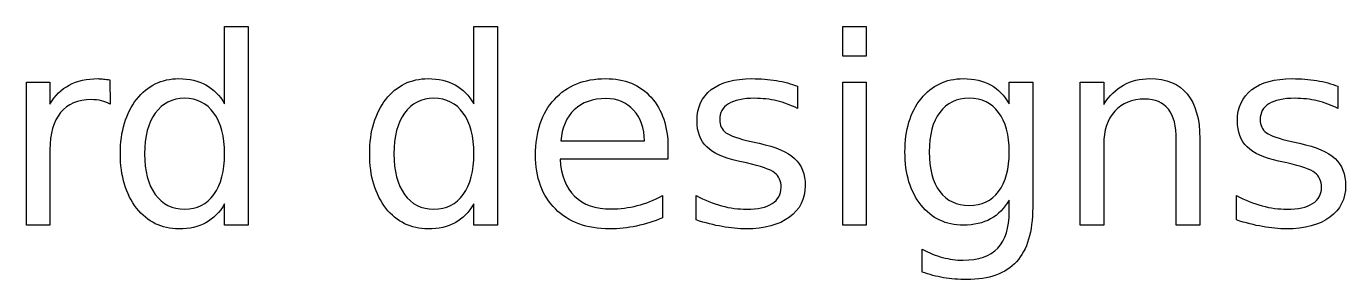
# Model space of a CAD drawing. Extents: x -140 to 352, y 0 to 216.
# Drawn here: x -71.36 to -48.56, y 39.12 to 43.49 of the extents above; entities that cross this region are included whole.
import ezdxf

# ---------------------------------------------------------------- set-up
doc = ezdxf.new("R2010")
doc.units = 0
doc.layers.add('Design_Template', color=7, linetype='CONTINUOUS')

msp = doc.modelspace()

# ---------------------------------------------------------------- linework, layer by layer
at = {"layer": 'Design_Template', "color": 7}
for points in [[(-67.932653, 42.152178), (-67.932653, 43.488324), (-67.526958, 43.488324), (-67.526958, 40.05756), (-67.932653, 40.05756), (-67.932653, 40.427977)], [(-63.624351, 42.152178), (-63.624351, 43.488324), (-63.218656, 43.488324), (-63.218656, 40.05756), (-63.624351, 40.05756), (-63.624351, 40.427977)], [(-70.951108, 41.358446), (-70.951108, 40.057578), (-71.359007, 40.057578), (-71.359007, 42.527022), (-70.951108, 42.527022), (-70.951108, 42.143377)], [(-69.914823, 42.564505), (-69.912706, 42.147786)], [(-58.030618, 42.454244), (-58.030618, 42.070599)], [(-54.372757, 42.152161), (-54.372757, 42.526987), (-53.967062, 42.526987), (-53.967062, 40.364018)], [(-52.738955, 41.453237), (-52.738955, 40.05756), (-53.146854, 40.05756), (-53.146854, 42.527005), (-52.738955, 42.527005), (-52.738955, 42.143359)], [(-48.69083, 42.454244), (-48.69083, 42.070599)], [(-62.12284, 41.510564), (-60.676451, 41.51268)], [(-58.833187, 41.501744), (-58.694281, 41.470876)], [(-51.078694, 41.548046), (-51.078694, 40.05756), (-51.484389, 40.05756), (-51.484389, 41.534817)], [(-49.493399, 41.501744), (-49.354493, 41.470876)], [(-60.270757, 41.393706), (-60.270757, 41.195269), (-62.136069, 41.195269)], [(-58.914767, 41.131328), (-59.055878, 41.164383)], [(-49.574979, 41.131328), (-49.71609, 41.164383)], [(-60.365566, 40.566883), (-60.365566, 40.183237)], [(-59.785687, 40.14796), (-59.785687, 40.566883)], [(-54.372757, 40.291258), (-54.372757, 40.4919)], [(-50.445899, 40.14796), (-50.445899, 40.566883)], [(-55.876472, 39.248359), (-55.876472, 39.643029)]]:
    msp.add_lwpolyline(points, dxfattribs=at)
for points in [[(-57.250104, 43.488324), (-56.84441, 43.488324), (-56.84441, 42.974592), (-57.250104, 42.974592)], [(-57.250104, 42.527005), (-56.84441, 42.527005), (-56.84441, 40.05756), (-57.250104, 40.05756)]]:
    msp.add_lwpolyline(points, close=True, dxfattribs=at)
for points in [[(-70.951108, 42.143377), (-70.865855, 42.293304), (-70.754879, 42.40428), (-70.618174, 42.476311)], [(-70.618174, 42.476311), (-70.481476, 42.549801), (-70.315374, 42.58655), (-70.119875, 42.586554)], [(-70.119875, 42.586554), (-70.091935, 42.58655), (-70.061081, 42.584437), (-70.027271, 42.579921)], [(-70.027271, 42.579921), (-69.993475, 42.577099), (-69.955981, 42.571843), (-69.914823, 42.564505)], [(-69.454007, 42.229349), (-69.26586, 42.46747), (-69.022591, 42.586533), (-68.724198, 42.586536)], [(-68.724198, 42.586536), (-68.541932, 42.586533), (-68.38612, 42.550517), (-68.256767, 42.478498)], [(-68.256767, 42.478498), (-68.125947, 42.407939), (-68.017909, 42.299167), (-67.932653, 42.152178)], [(-65.145705, 42.229349), (-64.957558, 42.46747), (-64.714289, 42.586533), (-64.415896, 42.586536)], [(-64.415896, 42.586536), (-64.23363, 42.586533), (-64.077818, 42.550517), (-63.948465, 42.478498)], [(-63.948465, 42.478498), (-63.817648, 42.407939), (-63.70961, 42.299167), (-63.624351, 42.152178)], [(-62.233083, 42.229349), (-62.014068, 42.46747), (-61.719354, 42.586533), (-61.348934, 42.586536)], [(-61.348934, 42.586536), (-61.016737, 42.586533), (-60.754359, 42.479228), (-60.561799, 42.264626)], [(-59.521104, 42.3969), (-59.356477, 42.523308), (-59.122762, 42.586515), (-58.819958, 42.586518)], [(-58.819958, 42.586518), (-58.670031, 42.586515), (-58.52892, 42.575476), (-58.396625, 42.553463)], [(-58.396625, 42.553463), (-58.264337, 42.531415), (-58.142336, 42.498338), (-58.030618, 42.454244)], [(-55.896316, 42.240355), (-55.711108, 42.471128), (-55.467105, 42.586515), (-55.164302, 42.586518)], [(-55.164302, 42.586518), (-54.982036, 42.586515), (-54.825491, 42.5505), (-54.694667, 42.47848)], [(-54.694667, 42.47848), (-54.563846, 42.40645), (-54.456545, 42.297678), (-54.372757, 42.152161)], [(-52.738955, 42.143359), (-52.641941, 42.291815), (-52.528025, 42.402795), (-52.397201, 42.476293)], [(-52.397201, 42.476293), (-52.264913, 42.549784), (-52.112778, 42.586533), (-51.940795, 42.586536)], [(-51.940795, 42.586536), (-51.657105, 42.586533), (-51.4425, 42.498338), (-51.296976, 42.321953)], [(-50.181316, 42.3969), (-50.016689, 42.523308), (-49.782973, 42.586515), (-49.48017, 42.586518)], [(-49.48017, 42.586518), (-49.330243, 42.586515), (-49.189132, 42.575476), (-49.056837, 42.553463)], [(-49.056837, 42.553463), (-48.924549, 42.531415), (-48.802544, 42.498338), (-48.69083, 42.454244)], [(-70.238937, 42.224956), (-70.468247, 42.224953), (-70.644635, 42.149988), (-70.768104, 42.000061)], [(-70.062549, 42.205095), (-70.115469, 42.218324), (-70.174263, 42.224921), (-70.238937, 42.224956)], [(-69.912618, 42.147769), (-69.958186, 42.174227), (-70.008164, 42.193333), (-70.062549, 42.205095)], [(-69.734024, 41.290078), (-69.734024, 41.67813), (-69.640686, 41.99122), (-69.454007, 42.229349)], [(-68.624979, 42.246987), (-68.839588, 42.246984), (-69.008629, 42.161728), (-69.132097, 41.991224)], [(-68.117861, 41.991224), (-68.241337, 42.161728), (-68.410374, 42.246984), (-68.624979, 42.246987)], [(-65.425722, 41.290078), (-65.425722, 41.67813), (-65.332384, 41.99122), (-65.145705, 42.229349)], [(-64.316677, 42.246987), (-64.531286, 42.246984), (-64.700326, 42.161728), (-64.823795, 41.991224)], [(-63.809559, 41.991224), (-63.933035, 42.161728), (-64.102072, 42.246984), (-64.316677, 42.246987)], [(-62.559403, 41.268029), (-62.559403, 41.672249), (-62.450631, 41.992691), (-62.233083, 42.229349)], [(-61.344524, 42.242578), (-61.570891, 42.242574), (-61.752427, 42.178633), (-61.889125, 42.050755)], [(-60.863865, 42.04414), (-60.984402, 42.176428), (-61.144619, 42.242574), (-61.344524, 42.242578)], [(-60.561799, 42.264626), (-60.367774, 42.051485), (-60.27076, 41.761181), (-60.270757, 41.393706)], [(-59.768049, 41.858914), (-59.768049, 42.091155), (-59.685735, 42.270486), (-59.521104, 42.3969)], [(-58.771451, 42.246987), (-58.972831, 42.246984), (-59.124233, 42.216119), (-59.225653, 42.154383)], [(-58.387805, 42.20289), (-58.511281, 42.232277), (-58.639163, 42.246984), (-58.771451, 42.246987)], [(-58.030618, 42.070599), (-58.145274, 42.129392), (-58.264337, 42.17349), (-58.387805, 42.20289)], [(-56.174128, 41.320928), (-56.174128, 41.703099), (-56.081524, 42.009575), (-55.896316, 42.240355)], [(-55.065083, 42.246987), (-55.282631, 42.246984), (-55.452405, 42.166138), (-55.574406, 42.004453)], [(-54.55576, 42.004453), (-54.676294, 42.166138), (-54.846068, 42.246984), (-55.065083, 42.246987)], [(-52.031194, 42.233758), (-52.250213, 42.233755), (-52.422926, 42.163933), (-52.549337, 42.024296)], [(-51.62109, 42.059574), (-51.712227, 42.175695), (-51.848928, 42.233755), (-52.031194, 42.233758)], [(-51.296976, 42.321953), (-51.151458, 42.147031), (-51.078698, 41.889063), (-51.078694, 41.548046)], [(-50.42826, 41.858914), (-50.42826, 42.091155), (-50.345947, 42.270486), (-50.181316, 42.3969)], [(-49.431663, 42.246987), (-49.633043, 42.246984), (-49.784441, 42.216119), (-49.885865, 42.154383)], [(-49.048017, 42.20289), (-49.171493, 42.232277), (-49.299375, 42.246984), (-49.431663, 42.246987)], [(-48.69083, 42.070599), (-48.805486, 42.129392), (-48.924549, 42.17349), (-49.048017, 42.20289)], [(-70.768104, 42.000061), (-70.890109, 41.851598), (-70.951108, 41.637726), (-70.951108, 41.358446)], [(-69.132097, 41.991224), (-69.254102, 41.822179), (-69.315101, 41.588464), (-69.315101, 41.290078)], [(-67.932653, 41.290078), (-67.932656, 41.588464), (-67.994392, 41.822179), (-68.117861, 41.991224)], [(-64.823795, 41.991224), (-64.9458, 41.822179), (-65.006802, 41.588464), (-65.006799, 41.290078)], [(-63.624351, 41.290078), (-63.624354, 41.588464), (-63.68609, 41.822179), (-63.809559, 41.991224)], [(-61.889125, 42.050755), (-62.024359, 41.922869), (-62.102263, 41.742804), (-62.12284, 41.510564)], [(-60.676451, 41.512769), (-60.679274, 41.734722), (-60.741867, 41.911845), (-60.863865, 42.04414)], [(-59.225653, 42.154383), (-59.325609, 42.092644), (-59.375587, 42.000039), (-59.375583, 41.876571)], [(-55.574406, 42.004453), (-55.69494, 41.842761), (-55.755205, 41.614923), (-55.755205, 41.320946)], [(-54.372757, 41.320946), (-54.37276, 41.614923), (-54.433759, 41.842761), (-54.55576, 42.004453)], [(-52.549337, 42.024296), (-52.675751, 41.884653), (-52.738955, 41.694298), (-52.738955, 41.453237)], [(-51.484389, 41.534817), (-51.484392, 41.768529), (-51.529957, 41.943447), (-51.62109, 42.059574)], [(-49.885865, 42.154383), (-49.985821, 42.092644), (-50.035795, 42.000039), (-50.035795, 41.876571)], [(-59.600479, 41.406918), (-59.712193, 41.517157), (-59.768049, 41.667822), (-59.768049, 41.858914)], [(-59.375583, 41.876571), (-59.375587, 41.782492), (-59.339572, 41.708264), (-59.267545, 41.65388)], [(-50.260691, 41.406918), (-50.372405, 41.517157), (-50.42826, 41.667822), (-50.42826, 41.858914)], [(-50.035795, 41.876571), (-50.035795, 41.782492), (-49.999784, 41.708264), (-49.927757, 41.65388)], [(-59.267545, 41.65388), (-59.195522, 41.60096), (-59.050735, 41.550248), (-58.833187, 41.501744)], [(-49.927757, 41.65388), (-49.855734, 41.60096), (-49.710947, 41.550248), (-49.493399, 41.501744)], [(-69.454007, 40.350807), (-69.640686, 40.588928), (-69.734024, 40.902019), (-69.734024, 41.290078)], [(-69.315101, 41.290078), (-69.315101, 40.991684), (-69.254102, 40.757235), (-69.132097, 40.586727)], [(-68.117861, 40.586727), (-67.994392, 40.757235), (-67.932656, 40.991684), (-67.932653, 41.290078)], [(-65.145705, 40.350807), (-65.332384, 40.588928), (-65.425722, 40.902019), (-65.425722, 41.290078)], [(-65.006799, 41.290078), (-65.006802, 40.991684), (-64.9458, 40.757235), (-64.823795, 40.586727)], [(-63.809559, 40.586727), (-63.68609, 40.757235), (-63.624354, 40.991684), (-63.624351, 41.290078)], [(-59.055878, 41.164383), (-59.307236, 41.217296), (-59.488768, 41.298142), (-59.600479, 41.406918)], [(-58.694281, 41.470876), (-58.406182, 41.409137), (-58.201867, 41.321676), (-58.08133, 41.208498)], [(-55.896316, 40.403706), (-56.081524, 40.634479), (-56.174128, 40.940221), (-56.174128, 41.320928)], [(-55.755205, 41.320946), (-55.755205, 41.028433), (-55.69494, 40.801332), (-55.574406, 40.639644)], [(-54.55576, 40.639644), (-54.433759, 40.801332), (-54.37276, 41.028433), (-54.372757, 41.320946)], [(-49.71609, 41.164383), (-49.967444, 41.217296), (-50.14898, 41.298142), (-50.260691, 41.406918)], [(-49.354493, 41.470876), (-49.066394, 41.409137), (-48.862075, 41.321676), (-48.741542, 41.208498)], [(-62.215444, 40.337578), (-62.44475, 40.56688), (-62.559403, 40.877031), (-62.559403, 41.268029)], [(-62.136069, 41.195269), (-62.11843, 40.915985), (-62.034649, 40.702847), (-61.884715, 40.555859)], [(-58.427493, 40.961553), (-58.500991, 41.020347), (-58.663417, 41.07694), (-58.914767, 41.131328)], [(-58.08133, 41.208498), (-57.959332, 41.096784), (-57.89833, 40.940239), (-57.898326, 40.738862)], [(-49.087705, 40.961553), (-49.161203, 41.020347), (-49.323629, 41.07694), (-49.574979, 41.131328)], [(-48.741542, 41.208498), (-48.619541, 41.096784), (-48.558542, 40.940239), (-48.558538, 40.738862)], [(-58.315045, 40.707994), (-58.315049, 40.818234), (-58.352531, 40.902756), (-58.427493, 40.961553)], [(-48.975257, 40.707994), (-48.97526, 40.818234), (-49.012743, 40.902756), (-49.087705, 40.961553)], [(-69.132097, 40.586727), (-69.008629, 40.417686), (-68.839588, 40.333164), (-68.624979, 40.333168)], [(-68.624979, 40.333168), (-68.410374, 40.333164), (-68.241337, 40.417686), (-68.117861, 40.586727)], [(-64.823795, 40.586727), (-64.700326, 40.417686), (-64.531286, 40.333164), (-64.316677, 40.333168)], [(-64.316677, 40.333168), (-64.102072, 40.333164), (-63.933035, 40.417686), (-63.809559, 40.586727)], [(-58.469385, 40.430182), (-58.366494, 40.496324), (-58.315049, 40.588928), (-58.315045, 40.707994)], [(-57.898326, 40.738862), (-57.89833, 40.509553), (-57.989463, 40.328021), (-58.171729, 40.194262)], [(-55.574406, 40.639644), (-55.452405, 40.477952), (-55.282631, 40.397105), (-55.065083, 40.397109)], [(-55.065083, 40.397109), (-54.846068, 40.397105), (-54.676294, 40.477952), (-54.55576, 40.639644)], [(-49.129597, 40.430182), (-49.026706, 40.496324), (-48.97526, 40.588928), (-48.975257, 40.707994)], [(-48.558538, 40.738862), (-48.558542, 40.509553), (-48.649675, 40.328021), (-48.831941, 40.194262)], [(-67.932653, 40.427977), (-68.017909, 40.280985), (-68.125947, 40.171476), (-68.256767, 40.099453)], [(-63.624351, 40.427977), (-63.70961, 40.280985), (-63.817648, 40.171476), (-63.948465, 40.099453)], [(-61.884715, 40.555859), (-61.733317, 40.410335), (-61.523122, 40.337574), (-61.254125, 40.337578)], [(-61.254125, 40.337578), (-61.098317, 40.337574), (-60.947653, 40.356698), (-60.802128, 40.394904)], [(-60.802128, 40.394904), (-60.65514, 40.433121), (-60.509619, 40.490447), (-60.365566, 40.566883)], [(-59.785687, 40.566883), (-59.635757, 40.488976), (-59.488031, 40.430178), (-59.34251, 40.390494)], [(-59.34251, 40.390494), (-59.196993, 40.352274), (-59.05294, 40.333164), (-58.910358, 40.333168)], [(-58.910358, 40.333168), (-58.719272, 40.333164), (-58.57228, 40.365518), (-58.469385, 40.430182)], [(-55.164302, 40.057543), (-55.467105, 40.057543), (-55.711108, 40.172929), (-55.896316, 40.403706)], [(-54.372757, 40.4919), (-54.456545, 40.346376), (-54.563846, 40.237604), (-54.694667, 40.165581)], [(-53.967062, 40.364036), (-53.967066, 39.943641), (-54.060404, 39.631285), (-54.24708, 39.42697)], [(-50.445899, 40.566883), (-50.295969, 40.488976), (-50.148243, 40.430178), (-50.002722, 40.390494)], [(-50.002722, 40.390494), (-49.857201, 40.352274), (-49.713152, 40.333164), (-49.570569, 40.333168)], [(-49.570569, 40.333168), (-49.379484, 40.333164), (-49.232492, 40.365518), (-49.129597, 40.430182)], [(-68.724198, 39.993619), (-69.022591, 39.993619), (-69.26586, 40.112678), (-69.454007, 40.350807)], [(-64.415896, 39.993619), (-64.714289, 39.993619), (-64.957558, 40.112678), (-65.145705, 40.350807)], [(-61.278378, 39.993619), (-61.672315, 39.993619), (-61.984671, 40.108269), (-62.215444, 40.337578)], [(-60.365566, 40.183237), (-60.51109, 40.121498), (-60.660287, 40.074462), (-60.813153, 40.042126)], [(-59.333691, 40.033307), (-59.476273, 40.058284), (-59.626937, 40.096511), (-59.785687, 40.14796)], [(-58.171729, 40.194262), (-58.352531, 40.060499), (-58.601681, 39.993619), (-58.919177, 39.993619)], [(-54.694667, 40.165581), (-54.825491, 40.093554), (-54.982036, 40.057543), (-55.164302, 40.057543)], [(-54.571194, 39.662873), (-54.438906, 39.801042), (-54.37276, 40.010503), (-54.372757, 40.291258)], [(-49.993903, 40.033307), (-50.136485, 40.058284), (-50.287149, 40.096511), (-50.445899, 40.14796)], [(-48.831941, 40.194262), (-49.012743, 40.060499), (-49.261892, 39.993619), (-49.579389, 39.993619)], [(-68.256767, 40.099453), (-68.38612, 40.028897), (-68.541932, 39.993619), (-68.724198, 39.993619)], [(-63.948465, 40.099453), (-64.077818, 40.028897), (-64.23363, 39.993619), (-64.415896, 39.993619)], [(-60.813153, 40.042126), (-60.966025, 40.009777), (-61.121099, 39.993619), (-61.278378, 39.993619)], [(-58.919177, 39.993619), (-59.051472, 39.993619), (-59.189641, 40.006849), (-59.333691, 40.033307)], [(-49.579389, 39.993619), (-49.711684, 39.993619), (-49.849853, 40.006849), (-49.993903, 40.033307)], [(-55.876472, 39.643029), (-55.75741, 39.578351), (-55.639818, 39.530581), (-55.523694, 39.499713)], [(-55.523694, 39.499713), (-55.407574, 39.468845), (-55.289245, 39.453411), (-55.168712, 39.453411)], [(-55.168712, 39.453411), (-54.902661, 39.453411), (-54.70349, 39.523229), (-54.571194, 39.662873)], [(-55.50826, 39.151345), (-55.634675, 39.171912), (-55.75741, 39.204261), (-55.876472, 39.248359)], [(-54.24708, 39.42697), (-54.433759, 39.221181), (-54.719657, 39.11829), (-55.104771, 39.11829)], [(-55.104771, 39.11829), (-55.247353, 39.11829), (-55.38185, 39.129296), (-55.50826, 39.151345)]]:
    msp.add_open_spline(points, degree=3, dxfattribs=at)

doc.saveas('drawing.dxf')
